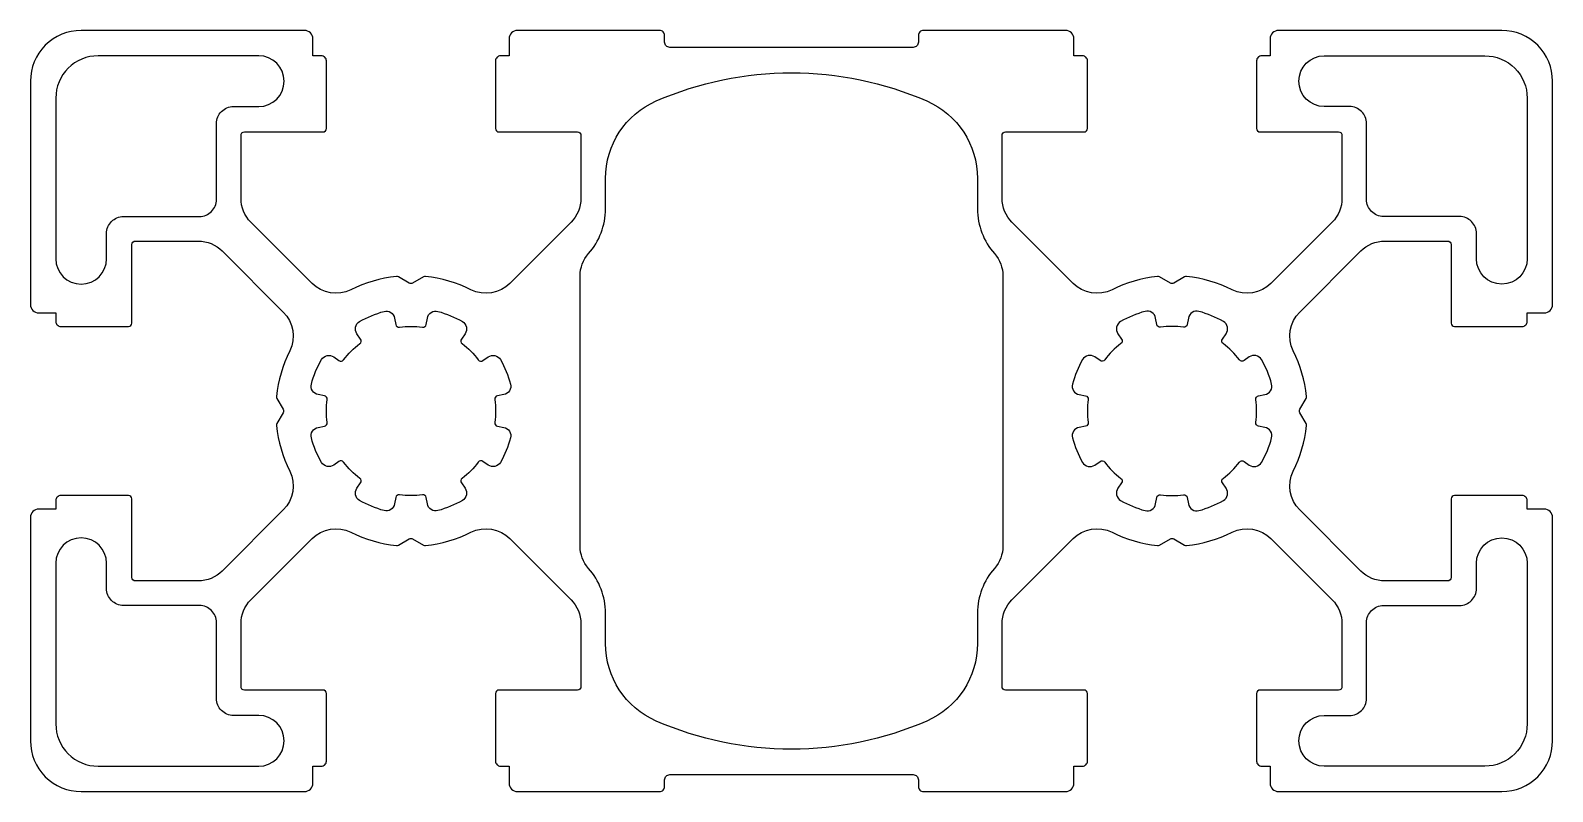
# Model space of a CAD drawing. Header units: millimetres. Extents: x -22.5 to 67.5, y -22.5 to 22.5.
import ezdxf

# ---------------------------------------------------------------- set-up
doc = ezdxf.new("R2010")
doc.units = ezdxf.units.MM
doc.layers.get('0').update_dxf_attribs({"linetype": 'CONTINUOUS'})

msp = doc.modelspace()

# ---------------------------------------------------------------- linework, layer by layer
for points in [[(15, 22.2, 0.414214), (14.7, 22.5), (6.3, 22.5, 0.414214), (5.8, 22), (5.8, 21), (5.3, 21, 0.414214), (5, 20.7), (5, 16.7, 0.414214), (5.2, 16.5), (9.85, 16.5, -0.414214), (10.05, 16.3), (10.05, 12.575, -0.198912), (9.464, 11.161), (5.851, 7.548, -0.321725), (3.549, 7.17, 0.088141), (0.862, 7.953, 0.159229), (0.741, 7.928), (0.1, 7.558, -0.267949), (-0.1, 7.558), (-0.741, 7.928, 0.159229), (-0.862, 7.953, 0.088141), (-3.549, 7.17, -0.321725), (-5.851, 7.548), (-9.464, 11.161, -0.198912), (-10.05, 12.575), (-10.05, 16.3, -0.414214), (-9.85, 16.5), (-5.2, 16.5, 0.414214), (-5, 16.7), (-5, 20.7, 0.414214), (-5.3, 21), (-5.8, 21), (-5.8, 22, 0.414214), (-6.3, 22.5), (-19.5, 22.5, 0.414214), (-22.5, 19.5), (-22.5, 6.3, 0.414214), (-22, 5.8), (-21, 5.8), (-21, 5.3, 0.414214), (-20.7, 5), (-16.7, 5, 0.414214), (-16.5, 5.2), (-16.5, 9.85, -0.414214), (-16.3, 10.05), (-12.575, 10.05, -0.198912), (-11.161, 9.464), (-7.548, 5.851, -0.321725), (-7.17, 3.549, 0.088141), (-7.953, 0.862, 0.159229), (-7.928, 0.741), (-7.558, 0.1, -0.267949), (-7.558, -0.1), (-7.928, -0.741, 0.159229), (-7.953, -0.862, 0.088141), (-7.17, -3.549, -0.321725), (-7.548, -5.851), (-11.161, -9.464, -0.198912), (-12.575, -10.05), (-16.3, -10.05, -0.414214), (-16.5, -9.85), (-16.5, -5.2, 0.414214), (-16.7, -5), (-20.7, -5, 0.414214), (-21, -5.3), (-21, -5.8), (-22, -5.8, 0.414214), (-22.5, -6.3), (-22.5, -19.5, 0.414214), (-19.5, -22.5), (-6.3, -22.5, 0.414214), (-5.8, -22), (-5.8, -21), (-5.3, -21, 0.414214), (-5, -20.7), (-5, -16.7, 0.414214), (-5.2, -16.5), (-9.85, -16.5, -0.414214), (-10.05, -16.3), (-10.05, -12.575, -0.198912), (-9.464, -11.161), (-5.851, -7.548, -0.321725), (-3.549, -7.17, 0.088141), (-0.862, -7.953, 0.159229), (-0.741, -7.928), (-0.1, -7.558, -0.267949), (0.1, -7.558), (0.741, -7.928, 0.159229), (0.862, -7.953, 0.088141), (3.549, -7.17, -0.321725), (5.851, -7.548), (9.464, -11.161, -0.198912), (10.05, -12.575), (10.05, -16.3, -0.414214), (9.85, -16.5), (5.2, -16.5, 0.414214), (5, -16.7), (5, -20.7, 0.414214), (5.3, -21), (5.8, -21), (5.8, -22, 0.414214), (6.3, -22.5), (14.7, -22.5, 0.414214), (15, -22.2), (15, -21.8, -0.414214), (15.3, -21.5), (29.7, -21.5, -0.414214), (30, -21.8), (30, -22.2, 0.414214), (30.3, -22.5), (38.7, -22.5, 0.414214), (39.2, -22), (39.2, -21), (39.7, -21, 0.414214), (40, -20.7), (40, -16.7, 0.414214), (39.8, -16.5), (35.15, -16.5, -0.414214), (34.95, -16.3), (34.95, -12.575, -0.198912), (35.536, -11.161), (39.149, -7.548, -0.321725), (41.451, -7.17, 0.088141), (44.138, -7.953, 0.159229), (44.259, -7.928), (44.9, -7.558, -0.267949), (45.1, -7.558), (45.741, -7.928, 0.159229), (45.862, -7.953, 0.088141), (48.549, -7.17, -0.321725), (50.851, -7.548), (54.464, -11.161, -0.198912), (55.05, -12.575), (55.05, -16.3, -0.414214), (54.85, -16.5), (50.2, -16.5, 0.414214), (50, -16.7), (50, -20.7, 0.414214), (50.3, -21), (50.8, -21), (50.8, -22, 0.414214), (51.3, -22.5), (64.5, -22.5, 0.414214), (67.5, -19.5), (67.5, -6.3, 0.414214), (67, -5.8), (66, -5.8), (66, -5.3, 0.414214), (65.7, -5), (61.7, -5, 0.414214), (61.5, -5.2), (61.5, -9.85, -0.414214), (61.3, -10.05), (57.575, -10.05, -0.198912), (56.161, -9.464), (52.548, -5.851, -0.321725), (52.17, -3.549, 0.088141), (52.953, -0.862, 0.159229), (52.928, -0.741), (52.558, -0.1, -0.267949), (52.558, 0.1), (52.928, 0.741, 0.159229), (52.953, 0.862, 0.088141), (52.17, 3.549, -0.321725), (52.548, 5.851), (56.161, 9.464, -0.198912), (57.575, 10.05), (61.3, 10.05, -0.414214), (61.5, 9.85), (61.5, 5.2, 0.414214), (61.7, 5), (65.7, 5, 0.414214), (66, 5.3), (66, 5.8), (67, 5.8, 0.414214), (67.5, 6.3), (67.5, 19.5, 0.414214), (64.5, 22.5), (51.3, 22.5, 0.414214), (50.8, 22), (50.8, 21), (50.3, 21, 0.414214), (50, 20.7), (50, 16.7, 0.414214), (50.2, 16.5), (54.85, 16.5, -0.414214), (55.05, 16.3), (55.05, 12.575, -0.198912), (54.464, 11.161), (50.851, 7.548, -0.321725), (48.549, 7.17, 0.088141), (45.862, 7.953, 0.159229), (45.741, 7.928), (45.1, 7.558, -0.267949), (44.9, 7.558), (44.259, 7.928, 0.159229), (44.138, 7.953, 0.088141), (41.451, 7.17, -0.321725), (39.149, 7.548), (35.536, 11.161, -0.198912), (34.95, 12.575), (34.95, 16.3, -0.414214), (35.15, 16.5), (39.8, 16.5, 0.414214), (40, 16.7), (40, 20.7, 0.414214), (39.7, 21), (39.2, 21), (39.2, 22, 0.414214), (38.7, 22.5), (30.3, 22.5, 0.414214), (30, 22.2), (30, 21.8, -0.414214), (29.7, 21.5), (15.3, 21.5, -0.414214), (15, 21.8)], [(15, 22.2, 0.414214), (14.7, 22.5), (6.3, 22.5, 0.414214), (5.8, 22), (5.8, 21), (5.3, 21, 0.414214), (5, 20.7), (5, 16.7, 0.414214), (5.2, 16.5), (9.85, 16.5, -0.414214), (10.05, 16.3), (10.05, 12.575, -0.198912), (9.464, 11.161), (5.851, 7.548, -0.321725), (3.549, 7.17, 0.088141), (0.862, 7.953, 0.159229), (0.741, 7.928), (0.1, 7.558, -0.267949), (-0.1, 7.558), (-0.741, 7.928, 0.159229), (-0.862, 7.953, 0.088141), (-3.549, 7.17, -0.321725), (-5.851, 7.548), (-9.464, 11.161, -0.198912), (-10.05, 12.575), (-10.05, 16.3, -0.414214), (-9.85, 16.5), (-5.2, 16.5, 0.414214), (-5, 16.7), (-5, 20.7, 0.414214), (-5.3, 21), (-5.8, 21), (-5.8, 22, 0.414214), (-6.3, 22.5), (-19.5, 22.5, 0.414214), (-22.5, 19.5), (-22.5, 6.3, 0.414214), (-22, 5.8), (-21, 5.8), (-21, 5.3, 0.414214), (-20.7, 5), (-16.7, 5, 0.414214), (-16.5, 5.2), (-16.5, 9.85, -0.414214), (-16.3, 10.05), (-12.575, 10.05, -0.198912), (-11.161, 9.464), (-7.548, 5.851, -0.321725), (-7.17, 3.549, 0.088141), (-7.953, 0.862, 0.159229), (-7.928, 0.741), (-7.558, 0.1, -0.267949), (-7.558, -0.1), (-7.928, -0.741, 0.159229), (-7.953, -0.862, 0.088141), (-7.17, -3.549, -0.321725), (-7.548, -5.851), (-11.161, -9.464, -0.198912), (-12.575, -10.05), (-16.3, -10.05, -0.414214), (-16.5, -9.85), (-16.5, -5.2, 0.414214), (-16.7, -5), (-20.7, -5, 0.414214), (-21, -5.3), (-21, -5.8), (-22, -5.8, 0.414214), (-22.5, -6.3), (-22.5, -19.5, 0.414214), (-19.5, -22.5), (-6.3, -22.5, 0.414214), (-5.8, -22), (-5.8, -21), (-5.3, -21, 0.414214), (-5, -20.7), (-5, -16.7, 0.414214), (-5.2, -16.5), (-9.85, -16.5, -0.414214), (-10.05, -16.3), (-10.05, -12.575, -0.198912), (-9.464, -11.161), (-5.851, -7.548, -0.321725), (-3.549, -7.17, 0.088141), (-0.862, -7.953, 0.159229), (-0.741, -7.928), (-0.1, -7.558, -0.267949), (0.1, -7.558), (0.741, -7.928, 0.159229), (0.862, -7.953, 0.088141), (3.549, -7.17, -0.321725), (5.851, -7.548), (9.464, -11.161, -0.198912), (10.05, -12.575), (10.05, -16.3, -0.414214), (9.85, -16.5), (5.2, -16.5, 0.414214), (5, -16.7), (5, -20.7, 0.414214), (5.3, -21), (5.8, -21), (5.8, -22, 0.414214), (6.3, -22.5), (14.7, -22.5, 0.414214), (15, -22.2), (15, -21.8, -0.414214), (15.3, -21.5), (29.7, -21.5, -0.414214), (30, -21.8), (30, -22.2, 0.414214), (30.3, -22.5), (38.7, -22.5, 0.414214), (39.2, -22), (39.2, -21), (39.7, -21, 0.414214), (40, -20.7), (40, -16.7, 0.414214), (39.8, -16.5), (35.15, -16.5, -0.414214), (34.95, -16.3), (34.95, -12.575, -0.198912), (35.536, -11.161), (39.149, -7.548, -0.321725), (41.451, -7.17, 0.088141), (44.138, -7.953, 0.159229), (44.259, -7.928), (44.9, -7.558, -0.267949), (45.1, -7.558), (45.741, -7.928, 0.159229), (45.862, -7.953, 0.088141), (48.549, -7.17, -0.321725), (50.851, -7.548), (54.464, -11.161, -0.198912), (55.05, -12.575), (55.05, -16.3, -0.414214), (54.85, -16.5), (50.2, -16.5, 0.414214), (50, -16.7), (50, -20.7, 0.414214), (50.3, -21), (50.8, -21), (50.8, -22, 0.414214), (51.3, -22.5), (64.5, -22.5, 0.414214), (67.5, -19.5), (67.5, -6.3, 0.414214), (67, -5.8), (66, -5.8), (66, -5.3, 0.414214), (65.7, -5), (61.7, -5, 0.414214), (61.5, -5.2), (61.5, -9.85, -0.414214), (61.3, -10.05), (57.575, -10.05, -0.198912), (56.161, -9.464), (52.548, -5.851, -0.321725), (52.17, -3.549, 0.088141), (52.953, -0.862, 0.159229), (52.928, -0.741), (52.558, -0.1, -0.267949), (52.558, 0.1), (52.928, 0.741, 0.159229), (52.953, 0.862, 0.088141), (52.17, 3.549, -0.321725), (52.548, 5.851), (56.161, 9.464, -0.198912), (57.575, 10.05), (61.3, 10.05, -0.414214), (61.5, 9.85), (61.5, 5.2, 0.414214), (61.7, 5), (65.7, 5, 0.414214), (66, 5.3), (66, 5.8), (67, 5.8, 0.414214), (67.5, 6.3), (67.5, 19.5, 0.414214), (64.5, 22.5), (51.3, 22.5, 0.414214), (50.8, 22), (50.8, 21), (50.3, 21, 0.414214), (50, 20.7), (50, 16.7, 0.414214), (50.2, 16.5), (54.85, 16.5, -0.414214), (55.05, 16.3), (55.05, 12.575, -0.198912), (54.464, 11.161), (50.851, 7.548, -0.321725), (48.549, 7.17, 0.088141), (45.862, 7.953, 0.159229), (45.741, 7.928), (45.1, 7.558, -0.267949), (44.9, 7.558), (44.259, 7.928, 0.159229), (44.138, 7.953, 0.088141), (41.451, 7.17, -0.321725), (39.149, 7.548), (35.536, 11.161, -0.198912), (34.95, 12.575), (34.95, 16.3, -0.414214), (35.15, 16.5), (39.8, 16.5, 0.414214), (40, 16.7), (40, 20.7, 0.414214), (39.7, 21), (39.2, 21), (39.2, 22, 0.414214), (38.7, 22.5), (30.3, 22.5, 0.414214), (30, 22.2), (30, 21.8, -0.414214), (29.7, 21.5), (15.3, 21.5, -0.414214), (15, 21.8)], [(-12.5, 11.5, 0.414214), (-11.5, 12.5), (-11.5, 17, -0.414214), (-10.5, 18), (-9, 18, 1), (-9, 21), (-18.5, 21, 0.414214), (-21, 18.5), (-21, 9, 1), (-18, 9), (-18, 10.5, -0.414214), (-17, 11.5)], [(-12.5, 11.5, 0.414214), (-11.5, 12.5), (-11.5, 17, -0.414214), (-10.5, 18), (-9, 18, 1), (-9, 21), (-18.5, 21, 0.414214), (-21, 18.5), (-21, 9, 1), (-18, 9), (-18, 10.5, -0.414214), (-17, 11.5)], [(63, 10.5, 0.414214), (62, 11.5), (57.5, 11.5, -0.414214), (56.5, 12.5), (56.5, 17, 0.414214), (55.5, 18), (54, 18, -1), (54, 21), (63.5, 21, -0.414214), (66, 18.5), (66, 9, -1), (63, 9)], [(63, 10.5, 0.414214), (62, 11.5), (57.5, 11.5, -0.414214), (56.5, 12.5), (56.5, 17, 0.414214), (55.5, 18), (54, 18, -1), (54, 21), (63.5, 21, -0.414214), (66, 18.5), (66, 9, -1), (63, 9)], [(34.5, -9.303, 0.182675), (33.5, -11.949), (33.5, -13.748, -0.298216), (30.5, -18.33, -0.208713), (14.5, -18.33, -0.298216), (11.5, -13.748), (11.5, -11.949, 0.182675), (10.5, -9.303, -0.182675), (10, -7.98), (10, 7.98, -0.182675), (10.5, 9.303, 0.182675), (11.5, 11.949), (11.5, 13.748, -0.298216), (14.5, 18.33, -0.208713), (30.5, 18.33, -0.298216), (33.5, 13.748), (33.5, 11.949, 0.182675), (34.5, 9.303, -0.182675), (35, 7.98), (35, -7.98, -0.182675)], [(34.5, -9.303, 0.182675), (33.5, -11.949), (33.5, -13.748, -0.298216), (30.5, -18.33, -0.208713), (14.5, -18.33, -0.298216), (11.5, -13.748), (11.5, -11.949, 0.182675), (10.5, -9.303, -0.182675), (10, -7.98), (10, 7.98, -0.182675), (10.5, 9.303, 0.182675), (11.5, 11.949), (11.5, 13.748, -0.298216), (14.5, 18.33, -0.208713), (30.5, 18.33, -0.298216), (33.5, 13.748), (33.5, 11.949, 0.182675), (34.5, 9.303, -0.182675), (35, 7.98), (35, -7.98, -0.182675)], [(-4.954, 0.678, 0.40299), (-5.117, 0.902), (-5.493, 0.969, -0.440649), (-5.889, 1.591, -0.06447), (-5.289, 3.039, -0.440649), (-4.569, 3.199), (-4.256, 2.98, 0.40299), (-3.982, 3.023, -0.068136), (-3.023, 3.982, 0.40299), (-2.98, 4.256), (-3.199, 4.569, -0.440649), (-3.039, 5.289, -0.06447), (-1.591, 5.889, -0.440649), (-0.969, 5.493), (-0.902, 5.117, 0.40299), (-0.678, 4.954, -0.068136), (0.678, 4.954, 0.40299), (0.902, 5.117), (0.969, 5.493, -0.440649), (1.591, 5.889, -0.06447), (3.039, 5.289, -0.440649), (3.199, 4.569), (2.98, 4.256, 0.40299), (3.023, 3.982, -0.068136), (3.982, 3.023, 0.40299), (4.256, 2.98), (4.569, 3.199, -0.440649), (5.289, 3.039, -0.06447), (5.889, 1.591, -0.440649), (5.493, 0.969), (5.117, 0.902, 0.40299), (4.954, 0.678, -0.068136), (4.954, -0.678, 0.40299), (5.117, -0.902), (5.493, -0.969, -0.440649), (5.889, -1.591, -0.06447), (5.289, -3.039, -0.440649), (4.569, -3.199), (4.256, -2.98, 0.40299), (3.982, -3.023, -0.068136), (3.023, -3.982, 0.40299), (2.98, -4.256), (3.199, -4.569, -0.440649), (3.039, -5.289, -0.06447), (1.591, -5.889, -0.440649), (0.969, -5.493), (0.902, -5.117, 0.40299), (0.678, -4.954, -0.068136), (-0.678, -4.954, 0.40299), (-0.902, -5.117), (-0.969, -5.493, -0.440649), (-1.591, -5.889, -0.06447), (-3.039, -5.289, -0.440649), (-3.199, -4.569), (-2.98, -4.256, 0.40299), (-3.023, -3.982, -0.068136), (-3.982, -3.023, 0.40299), (-4.256, -2.98), (-4.569, -3.199, -0.440649), (-5.289, -3.039, -0.06447), (-5.889, -1.591, -0.440649), (-5.493, -0.969), (-5.117, -0.902, 0.40299), (-4.954, -0.678, -0.068136)], [(-4.954, 0.678, 0.40299), (-5.117, 0.902), (-5.493, 0.969, -0.440649), (-5.889, 1.591, -0.06447), (-5.289, 3.039, -0.440649), (-4.569, 3.199), (-4.256, 2.98, 0.40299), (-3.982, 3.023, -0.068136), (-3.023, 3.982, 0.40299), (-2.98, 4.256), (-3.199, 4.569, -0.440649), (-3.039, 5.289, -0.06447), (-1.591, 5.889, -0.440649), (-0.969, 5.493), (-0.902, 5.117, 0.40299), (-0.678, 4.954, -0.068136), (0.678, 4.954, 0.40299), (0.902, 5.117), (0.969, 5.493, -0.440649), (1.591, 5.889, -0.06447), (3.039, 5.289, -0.440649), (3.199, 4.569), (2.98, 4.256, 0.40299), (3.023, 3.982, -0.068136), (3.982, 3.023, 0.40299), (4.256, 2.98), (4.569, 3.199, -0.440649), (5.289, 3.039, -0.06447), (5.889, 1.591, -0.440649), (5.493, 0.969), (5.117, 0.902, 0.40299), (4.954, 0.678, -0.068136), (4.954, -0.678, 0.40299), (5.117, -0.902), (5.493, -0.969, -0.440649), (5.889, -1.591, -0.06447), (5.289, -3.039, -0.440649), (4.569, -3.199), (4.256, -2.98, 0.40299), (3.982, -3.023, -0.068136), (3.023, -3.982, 0.40299), (2.98, -4.256), (3.199, -4.569, -0.440649), (3.039, -5.289, -0.06447), (1.591, -5.889, -0.440649), (0.969, -5.493), (0.902, -5.117, 0.40299), (0.678, -4.954, -0.068136), (-0.678, -4.954, 0.40299), (-0.902, -5.117), (-0.969, -5.493, -0.440649), (-1.591, -5.889, -0.06447), (-3.039, -5.289, -0.440649), (-3.199, -4.569), (-2.98, -4.256, 0.40299), (-3.023, -3.982, -0.068136), (-3.982, -3.023, 0.40299), (-4.256, -2.98), (-4.569, -3.199, -0.440649), (-5.289, -3.039, -0.06447), (-5.889, -1.591, -0.440649), (-5.493, -0.969), (-5.117, -0.902, 0.40299), (-4.954, -0.678, -0.068136)], [(50.889, 1.591, 0.06447), (50.289, 3.039, 0.440649), (49.569, 3.199), (49.256, 2.98, -0.40299), (48.982, 3.023, 0.068136), (48.023, 3.982, -0.40299), (47.98, 4.256), (48.199, 4.569, 0.440649), (48.039, 5.289, 0.06447), (46.591, 5.889, 0.440649), (45.969, 5.493), (45.902, 5.117, -0.40299), (45.678, 4.954, 0.068136), (44.322, 4.954, -0.40299), (44.098, 5.117), (44.031, 5.493, 0.440649), (43.409, 5.889, 0.06447), (41.961, 5.289, 0.440649), (41.801, 4.569), (42.02, 4.256, -0.40299), (41.977, 3.982, 0.068136), (41.018, 3.023, -0.40299), (40.744, 2.98), (40.431, 3.199, 0.440649), (39.711, 3.039, 0.06447), (39.111, 1.591, 0.440649), (39.507, 0.969), (39.883, 0.902, -0.40299), (40.046, 0.678, 0.068136), (40.046, -0.678, -0.40299), (39.883, -0.902), (39.507, -0.969, 0.440649), (39.111, -1.591, 0.06447), (39.711, -3.039, 0.440649), (40.431, -3.199), (40.744, -2.98, -0.40299), (41.018, -3.023, 0.068136), (41.977, -3.982, -0.40299), (42.02, -4.256), (41.801, -4.569, 0.440649), (41.961, -5.289, 0.06447), (43.409, -5.889, 0.440649), (44.031, -5.493), (44.098, -5.117, -0.40299), (44.322, -4.954, 0.068136), (45.678, -4.954, -0.40299), (45.902, -5.117), (45.969, -5.493, 0.440649), (46.591, -5.889, 0.06447), (48.039, -5.289, 0.440649), (48.199, -4.569), (47.98, -4.256, -0.40299), (48.023, -3.982, 0.068136), (48.982, -3.023, -0.40299), (49.256, -2.98), (49.569, -3.199, 0.440649), (50.289, -3.039, 0.06447), (50.889, -1.591, 0.440649), (50.493, -0.969), (50.117, -0.902, -0.40299), (49.954, -0.678, 0.068136), (49.954, 0.678, -0.40299), (50.117, 0.902), (50.493, 0.969, 0.440649)], [(50.889, 1.591, 0.06447), (50.289, 3.039, 0.440649), (49.569, 3.199), (49.256, 2.98, -0.40299), (48.982, 3.023, 0.068136), (48.023, 3.982, -0.40299), (47.98, 4.256), (48.199, 4.569, 0.440649), (48.039, 5.289, 0.06447), (46.591, 5.889, 0.440649), (45.969, 5.493), (45.902, 5.117, -0.40299), (45.678, 4.954, 0.068136), (44.322, 4.954, -0.40299), (44.098, 5.117), (44.031, 5.493, 0.440649), (43.409, 5.889, 0.06447), (41.961, 5.289, 0.440649), (41.801, 4.569), (42.02, 4.256, -0.40299), (41.977, 3.982, 0.068136), (41.018, 3.023, -0.40299), (40.744, 2.98), (40.431, 3.199, 0.440649), (39.711, 3.039, 0.06447), (39.111, 1.591, 0.440649), (39.507, 0.969), (39.883, 0.902, -0.40299), (40.046, 0.678, 0.068136), (40.046, -0.678, -0.40299), (39.883, -0.902), (39.507, -0.969, 0.440649), (39.111, -1.591, 0.06447), (39.711, -3.039, 0.440649), (40.431, -3.199), (40.744, -2.98, -0.40299), (41.018, -3.023, 0.068136), (41.977, -3.982, -0.40299), (42.02, -4.256), (41.801, -4.569, 0.440649), (41.961, -5.289, 0.06447), (43.409, -5.889, 0.440649), (44.031, -5.493), (44.098, -5.117, -0.40299), (44.322, -4.954, 0.068136), (45.678, -4.954, -0.40299), (45.902, -5.117), (45.969, -5.493, 0.440649), (46.591, -5.889, 0.06447), (48.039, -5.289, 0.440649), (48.199, -4.569), (47.98, -4.256, -0.40299), (48.023, -3.982, 0.068136), (48.982, -3.023, -0.40299), (49.256, -2.98), (49.569, -3.199, 0.440649), (50.289, -3.039, 0.06447), (50.889, -1.591, 0.440649), (50.493, -0.969), (50.117, -0.902, -0.40299), (49.954, -0.678, 0.068136), (49.954, 0.678, -0.40299), (50.117, 0.902), (50.493, 0.969, 0.440649)], [(-11.5, -12.5, 0.414214), (-12.5, -11.5), (-17, -11.5, -0.414214), (-18, -10.5), (-18, -9, 1), (-21, -9), (-21, -18.5, 0.414214), (-18.5, -21), (-9, -21, 1), (-9, -18), (-10.5, -18, -0.414214), (-11.5, -17)], [(-11.5, -12.5, 0.414214), (-12.5, -11.5), (-17, -11.5, -0.414214), (-18, -10.5), (-18, -9, 1), (-21, -9), (-21, -18.5, 0.414214), (-18.5, -21), (-9, -21, 1), (-9, -18), (-10.5, -18, -0.414214), (-11.5, -17)], [(55.5, -18, 0.414214), (56.5, -17), (56.5, -12.5, -0.414214), (57.5, -11.5), (62, -11.5, 0.414214), (63, -10.5), (63, -9, -1), (66, -9), (66, -18.5, -0.414214), (63.5, -21), (54, -21, -1), (54, -18)], [(55.5, -18, 0.414214), (56.5, -17), (56.5, -12.5, -0.414214), (57.5, -11.5), (62, -11.5, 0.414214), (63, -10.5), (63, -9, -1), (66, -9), (66, -18.5, -0.414214), (63.5, -21), (54, -21, -1), (54, -18)]]:
    msp.add_lwpolyline(points, format="xyb", close=True)

doc.saveas('drawing.dxf')
